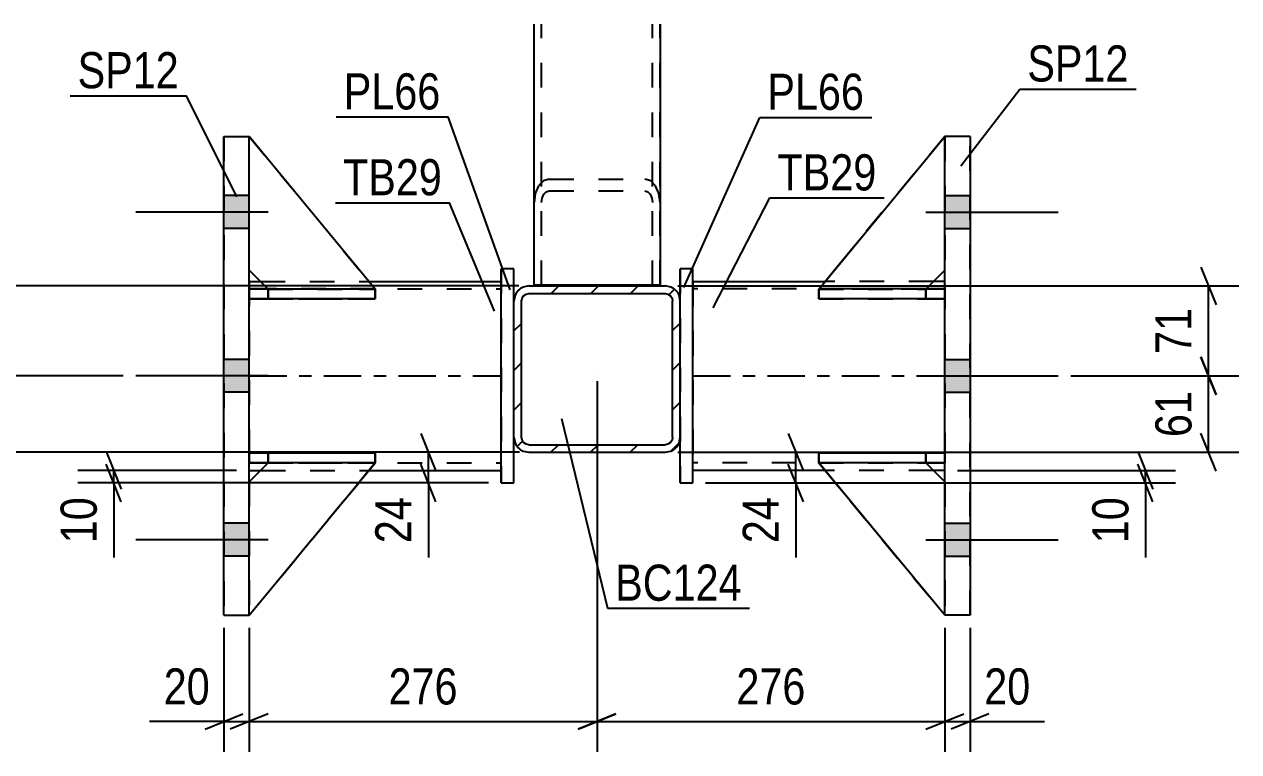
# Model space of a CAD drawing. Header units: millimetres. Extents: x 0 to 841, y 0 to 594.
# Drawn here: x 256.2 to 352.5, y 150.5 to 208.2 of the extents above; entities that cross this region are included whole.
import ezdxf

# ---------------------------------------------------------------- set-up
doc = ezdxf.new("R2010")
doc.units = ezdxf.units.MM
doc.linetypes.add('DXK_LINE_DOT2', pattern=[3.9198, 1.9599, -1.9599])
doc.linetypes.add('DXK_LINE_DOT3', pattern=[5.9187, 2.979, -0.9799, 0.9799, -0.9799])
doc.styles.add('Arial Narrow', font='ARIALN.TTF', dxfattribs={"height": 0.2})

# ---------------------------------------------------------------- blocks, each defined once
blk = doc.blocks.new('Bolt-232924665-12818 - 12692')
at = {"linetype": 'Continuous'}
for points in [[(331.227, 192.034), (331.227, 194.634), (329.227, 194.634), (329.227, 192.034)], [(331.227, 192.034), (331.227, 194.634), (329.227, 194.634), (329.227, 192.034)], [(331.227, 192.034), (331.227, 194.634), (329.227, 194.634), (329.227, 192.034)], [(331.227, 179.034), (331.227, 181.634), (329.227, 181.634), (329.227, 179.034)], [(331.227, 179.034), (331.227, 181.634), (329.227, 181.634), (329.227, 179.034)], [(331.227, 166.034), (331.227, 168.634), (329.227, 168.634), (329.227, 166.034)], [(331.227, 166.034), (331.227, 168.634), (329.227, 168.634), (329.227, 166.034)], [(331.227, 166.034), (331.227, 168.634), (329.227, 168.634), (329.227, 166.034)]]:
    blk.add_hatch(color=1, dxfattribs=at).paths.add_polyline_path(points)
at = {"color": 1, "linetype": 'Continuous'}
for p, q in [((329.227, 194.634), (331.227, 194.634)), ((329.227, 194.634), (331.227, 194.634)), ((329.227, 194.634), (331.227, 194.634)), ((327.727, 193.334), (338.227, 193.334)), ((327.727, 193.334), (338.227, 193.334)), ((327.727, 193.334), (338.227, 193.334)), ((329.227, 192.034), (331.227, 192.034)), ((329.227, 192.034), (331.227, 192.034)), ((329.227, 192.034), (331.227, 192.034)), ((329.227, 181.634), (331.227, 181.634)), ((329.227, 181.634), (331.227, 181.634)), ((327.727, 180.334), (338.227, 180.334)), ((327.727, 180.334), (338.227, 180.334)), ((329.227, 179.034), (331.227, 179.034)), ((329.227, 179.034), (331.227, 179.034)), ((329.227, 168.634), (331.227, 168.634)), ((329.227, 168.634), (331.227, 168.634)), ((329.227, 168.634), (331.227, 168.634)), ((327.727, 167.334), (338.227, 167.334)), ((327.727, 167.334), (338.227, 167.334)), ((327.727, 167.334), (338.227, 167.334)), ((329.227, 166.034), (331.227, 166.034)), ((329.227, 166.034), (331.227, 166.034)), ((329.227, 166.034), (331.227, 166.034))]:
    blk.add_line(p, q, dxfattribs=at)
blk = doc.blocks.new('Part-232924665-12695 - 12692')
at = {"color": 7, "linetype": 'DXK_LINE_DOT2'}
for p, q in [((296.629, 187.525), (296.629, 208.232)), ((297.229, 187.525), (297.229, 208.232)), ((306.029, 187.525), (306.029, 208.232)), ((306.629, 187.525), (306.629, 208.232)), ((297.37, 195.81), (296.98, 195.406)), ((297.829, 195.951), (297.37, 195.81)), ((297.829, 195.951), (305.429, 195.951)), ((305.888, 195.81), (305.429, 195.951)), ((306.277, 195.406), (305.888, 195.81)), ((296.72, 194.803), (296.629, 194.091)), ((296.98, 195.406), (296.72, 194.803)), ((297.274, 194.447), (297.405, 194.749)), ((297.405, 194.749), (297.599, 194.95)), ((297.599, 194.95), (297.829, 195.021)), ((297.829, 195.021), (305.429, 195.021)), ((305.429, 195.021), (305.658, 194.95)), ((305.658, 194.95), (305.853, 194.749)), ((305.853, 194.749), (305.983, 194.447)), ((306.537, 194.803), (306.277, 195.406)), ((306.629, 194.091), (306.537, 194.803)), ((297.229, 194.091), (297.274, 194.447)), ((305.983, 194.447), (306.029, 194.091)), ((296.629, 187.525), (306.629, 187.525))]:
    blk.add_line(p, q, dxfattribs=at)
blk = doc.blocks.new('Part-232924665-12696 - 12692')
at = {"color": 2, "linetype": 'Continuous'}
for p, q in [((296.629, 187.525), (296.629, 208.232)), ((306.629, 208.232), (306.629, 187.525)), ((306.537, 187.525), (296.629, 187.525)), ((306.629, 187.525), (306.537, 187.525))]:
    blk.add_line(p, q, dxfattribs=at)
at = {"color": 7, "linetype": 'DXK_LINE_DOT2'}
for p, q in [((297.229, 187.525), (297.229, 208.232)), ((306.029, 187.525), (306.029, 208.232)), ((296.629, 187.525), (296.72, 187.525))]:
    blk.add_line(p, q, dxfattribs=at)
blk = doc.blocks.new('Part-232924665-12721 - 12692')
at = {"color": 2, "linetype": 'Continuous'}
for p, q in [((309.227, 187.834), (319.729, 187.834)), ((329.227, 187.834), (328.335, 187.834)), ((319.716, 172.834), (309.227, 172.834)), ((329.227, 172.834), (328.318, 172.834))]:
    blk.add_line(p, q, dxfattribs=at)
at = {"color": 7, "linetype": 'DXK_LINE_DOT2'}
for p, q in [((309.227, 187.834), (309.227, 187.834)), ((309.227, 187.834), (309.227, 172.834)), ((309.227, 172.834), (309.227, 187.834)), ((309.227, 187.834), (309.227, 187.834)), ((309.227, 187.234), (309.227, 187.234)), ((329.227, 187.234), (309.227, 187.234)), ((328.335, 187.834), (319.729, 187.834)), ((329.227, 172.834), (329.227, 187.834)), ((329.227, 172.834), (329.227, 187.834)), ((309.227, 173.434), (309.227, 173.434)), ((329.227, 173.434), (309.227, 173.434)), ((309.227, 172.834), (309.227, 172.834)), ((309.227, 172.834), (309.227, 172.834)), ((328.318, 172.834), (319.716, 172.834))]:
    blk.add_line(p, q, dxfattribs=at)
at = {"color": 7, "linetype": 'DXK_LINE_DOT3'}
blk.add_line((309.227, 180.334), (329.227, 180.334), dxfattribs=at)
blk = doc.blocks.new('Part-232924665-12722 - 12692')
at = {"color": 2, "linetype": 'Continuous'}
for p, q in [((308.227, 186.277), (308.227, 188.836)), ((309.227, 188.836), (308.227, 188.836)), ((309.227, 171.836), (309.227, 188.836)), ((308.227, 171.836), (308.227, 175.456)), ((308.227, 171.836), (309.227, 171.836))]:
    blk.add_line(p, q, dxfattribs=at)
at = {"color": 7, "linetype": 'DXK_LINE_DOT2'}
for p, q in [((308.227, 188.836), (308.227, 171.836)), ((309.227, 171.836), (309.227, 188.836)), ((308.227, 175.456), (308.227, 186.277))]:
    blk.add_line(p, q, dxfattribs=at)
blk = doc.blocks.new('Part-232924665-12787 - 12692')
at = {"linetype": 'Continuous'}
h = blk.add_hatch(dxfattribs=at)
h.set_pattern_fill('', scale=0.7, style=0, pattern_type=0)
h.set_pattern_definition([(45, (307.488, 174.358), (-1.57154, 1.57154), [])])
h.paths.add_polyline_path([(307.029, 174.267), (307.488, 174.358), (307.877, 174.618), (308.137, 175.007), (308.229, 175.467), (308.229, 186.267), (308.137, 186.726), (307.877, 187.115), (307.488, 187.375), (307.029, 187.467), (296.229, 187.467), (295.77, 187.375), (295.38, 187.115), (295.12, 186.726), (295.029, 186.267), (295.029, 175.467), (295.12, 175.007), (295.38, 174.618), (295.77, 174.358), (296.229, 174.267)])
h.paths.add_polyline_path([(296.229, 174.867), (295.999, 174.912), (295.805, 175.042), (295.674, 175.237), (295.629, 175.467), (295.629, 186.267), (295.674, 186.496), (295.805, 186.691), (295.999, 186.821), (296.229, 186.867), (307.029, 186.867), (307.258, 186.821), (307.453, 186.691), (307.583, 186.496), (307.629, 186.267), (307.629, 175.467), (307.583, 175.237), (307.453, 175.042), (307.258, 174.912), (307.029, 174.867)])
at = {"color": 2, "linetype": 'Continuous'}
for p, q in [((295.38, 187.115), (295.38, 187.126)), ((296.229, 187.467), (295.77, 187.375)), ((296.229, 187.467), (296.229, 187.477)), ((296.229, 187.467), (307.029, 187.467)), ((307.029, 187.467), (307.029, 187.477)), ((307.488, 187.375), (307.029, 187.467)), ((307.877, 187.115), (307.877, 187.126)), ((295.12, 186.726), (295.029, 186.267)), ((295.029, 186.267), (295.029, 186.277)), ((295.029, 175.467), (295.029, 186.267)), ((295.629, 186.267), (295.674, 186.496)), ((295.629, 175.467), (295.629, 186.267)), ((295.674, 186.496), (295.805, 186.691)), ((295.805, 186.691), (295.999, 186.821)), ((295.999, 186.821), (296.229, 186.867)), ((296.229, 186.867), (307.029, 186.867)), ((307.029, 186.867), (307.258, 186.821)), ((307.258, 186.821), (307.453, 186.691)), ((307.453, 186.691), (307.583, 186.496)), ((307.583, 186.496), (307.629, 186.267)), ((307.629, 175.467), (307.629, 186.267)), ((308.229, 186.267), (308.137, 186.726)), ((308.229, 186.267), (308.229, 186.27)), ((308.229, 175.467), (308.229, 186.267)), ((295.029, 175.467), (295.12, 175.007)), ((295.674, 175.237), (295.629, 175.467)), ((307.629, 175.467), (307.583, 175.237)), ((308.137, 175.007), (308.229, 175.467)), ((295.805, 175.042), (295.674, 175.237)), ((295.805, 175.042), (295.805, 175.053)), ((295.999, 174.912), (295.805, 175.042)), ((296.229, 174.867), (295.999, 174.912)), ((296.229, 174.867), (296.229, 174.877)), ((296.229, 174.867), (307.029, 174.867)), ((307.258, 174.912), (307.029, 174.867)), ((307.029, 174.867), (307.029, 174.877)), ((307.453, 175.042), (307.258, 174.912)), ((307.583, 175.237), (307.453, 175.042)), ((307.453, 175.042), (307.453, 175.053)), ((295.77, 174.358), (296.229, 174.267)), ((296.229, 174.267), (307.029, 174.267)), ((307.029, 174.267), (307.488, 174.358))]:
    blk.add_line(p, q, dxfattribs=at)
at = {"color": 7, "linetype": 'DXK_LINE_DOT2'}
for p, q in [((295.629, 186.267), (295.629, 186.277)), ((296.229, 186.867), (296.229, 186.877)), ((307.029, 186.867), (307.029, 186.877)), ((307.629, 186.267), (307.629, 186.277)), ((308.229, 186.27), (308.229, 186.277)), ((295.029, 175.467), (295.029, 175.477)), ((295.629, 175.467), (295.629, 175.477)), ((307.629, 175.467), (307.629, 175.477)), ((308.229, 175.467), (308.229, 175.477)), ((296.229, 174.267), (296.229, 174.277)), ((307.029, 174.267), (307.029, 174.277))]:
    blk.add_line(p, q, dxfattribs=at)
at = {"color": 7, "linetype": 'DXK_LINE_DOT3'}
blk.add_line((301.629, 180.877), (301.629, 180.867), dxfattribs=at)
at = {"color": 30, "linetype": 'DXK_LINE_DOT3'}
blk.add_line((301.629, 180.877), (301.629, 180.867), dxfattribs=at)
at = {"color": 2, "linetype": 'Continuous'}
for centre, start, end in [((296.229, 186.267), 112.5, 157.5), ((307.029, 186.267), 22.5, 67.5), ((296.229, 175.467), 202.5, 247.5), ((307.029, 175.467), 292.5, 337.5)]:
    blk.add_arc(centre, 1.2, start, end, dxfattribs=at)
blk = doc.blocks.new('Part-232924665-12723 - 12692')
at = {"color": 2, "linetype": 'Continuous'}
for p, q in [((294.027, 171.836), (294.027, 188.836)), ((295.027, 188.836), (294.027, 188.836)), ((295.027, 171.836), (295.027, 188.836)), ((294.027, 171.836), (295.027, 171.836))]:
    blk.add_line(p, q, dxfattribs=at)
at = {"color": 7, "linetype": 'DXK_LINE_DOT2'}
for p, q in [((294.027, 188.836), (294.027, 171.836)), ((295.027, 171.836), (295.027, 188.836))]:
    blk.add_line(p, q, dxfattribs=at)
blk = doc.blocks.new('Part-232924665-12724 - 12692')
at = {"color": 2, "linetype": 'Continuous'}
for p, q in [((274.027, 187.834), (274.918, 187.834)), ((283.524, 187.834), (294.027, 187.834)), ((274.027, 172.834), (274.935, 172.834)), ((283.537, 172.834), (294.027, 172.834))]:
    blk.add_line(p, q, dxfattribs=at)
at = {"color": 7, "linetype": 'DXK_LINE_DOT2'}
for p, q in [((274.027, 187.834), (274.027, 187.834)), ((274.027, 187.834), (274.027, 172.834)), ((274.027, 172.834), (274.027, 187.834)), ((274.027, 187.834), (274.027, 187.834)), ((274.027, 187.234), (274.027, 187.234)), ((274.027, 187.234), (294.027, 187.234)), ((274.918, 187.834), (283.524, 187.834)), ((294.027, 172.834), (294.027, 187.834)), ((294.027, 172.834), (294.027, 187.834)), ((274.027, 173.434), (274.027, 173.434)), ((274.027, 173.434), (294.027, 173.434)), ((274.027, 172.834), (274.027, 172.834)), ((274.027, 172.834), (274.027, 172.834)), ((274.935, 172.834), (283.537, 172.834))]:
    blk.add_line(p, q, dxfattribs=at)
at = {"color": 7, "linetype": 'DXK_LINE_DOT3'}
blk.add_line((274.027, 180.334), (294.027, 180.334), dxfattribs=at)
blk = doc.blocks.new('Part-232924665-12725 - 12692')
at = {"color": 7, "linetype": 'DXK_LINE_DOT2'}
for p, q in [((319.227, 173.425), (327.727, 173.425)), ((329.227, 161.335), (319.227, 173.425)), ((319.227, 173.425), (319.227, 173.425)), ((327.727, 173.425), (319.227, 173.425)), ((319.227, 173.425), (329.227, 161.335)), ((327.727, 173.425), (329.227, 171.925)), ((327.727, 173.425), (327.727, 173.425)), ((329.227, 171.925), (327.727, 173.425)), ((329.227, 171.925), (329.227, 161.335))]:
    blk.add_line(p, q, dxfattribs=at)
blk = doc.blocks.new('Part-232924665-12726 - 12692')
at = {"color": 2, "linetype": 'Continuous'}
for p, q in [((319.227, 173.425), (319.227, 173.425)), ((327.727, 173.425), (319.227, 173.425)), ((329.227, 161.335), (319.227, 173.425)), ((327.727, 173.425), (327.727, 173.425)), ((327.727, 173.425), (329.227, 171.925))]:
    blk.add_line(p, q, dxfattribs=at)
at = {"color": 7, "linetype": 'DXK_LINE_DOT2'}
for p, q in [((319.227, 173.425), (327.727, 173.425)), ((329.227, 161.335), (319.227, 173.425)), ((327.727, 173.425), (329.227, 171.925)), ((329.227, 171.925), (329.227, 161.335))]:
    blk.add_line(p, q, dxfattribs=at)
blk = doc.blocks.new('Part-232924665-12727 - 12692')
at = {"color": 7, "linetype": 'DXK_LINE_DOT2'}
for p, q in [((329.227, 199.335), (319.227, 187.225)), ((319.227, 187.225), (329.227, 199.335)), ((329.227, 188.725), (329.227, 199.335)), ((327.727, 187.225), (329.227, 188.725)), ((327.727, 187.225), (329.227, 188.725)), ((319.227, 187.225), (327.727, 187.225)), ((319.227, 187.225), (319.227, 187.225)), ((327.727, 187.225), (319.227, 187.225)), ((327.727, 187.225), (327.727, 187.225))]:
    blk.add_line(p, q, dxfattribs=at)
blk = doc.blocks.new('Part-232924665-12728 - 12692')
at = {"color": 7, "linetype": 'DXK_LINE_DOT2'}
for p, q in [((329.227, 199.335), (319.227, 187.225)), ((329.226, 199.334), (329.227, 199.335)), ((329.227, 188.725), (329.227, 199.335)), ((327.727, 187.225), (329.227, 188.725)), ((327.727, 187.225), (319.227, 187.225)), ((327.727, 187.225), (320.474, 187.225)), ((327.727, 187.225), (327.737, 187.235)), ((327.727, 187.225), (327.727, 187.225))]:
    blk.add_line(p, q, dxfattribs=at)
at = {"color": 2, "linetype": 'Continuous'}
for p, q in [((319.227, 187.225), (329.226, 199.334)), ((329.227, 199.335), (329.227, 199.335)), ((327.737, 187.235), (329.227, 188.725)), ((320.474, 187.225), (319.227, 187.225)), ((319.227, 187.225), (319.227, 187.225))]:
    blk.add_line(p, q, dxfattribs=at)
blk = doc.blocks.new('Part-232924665-12729 - 12692')
at = {"color": 7, "linetype": 'DXK_LINE_DOT2'}
for p, q in [((319.227, 173.436), (319.227, 174.236)), ((319.227, 174.236), (327.727, 174.236)), ((329.227, 174.235), (319.227, 174.236)), ((327.727, 173.436), (327.727, 174.236)), ((327.727, 174.236), (329.227, 174.236)), ((329.227, 173.436), (329.227, 174.236)), ((329.227, 174.235), (329.227, 174.236)), ((329.227, 173.435), (329.227, 174.235)), ((327.727, 173.436), (319.227, 173.436)), ((319.227, 173.436), (329.227, 173.435)), ((329.227, 173.436), (327.727, 173.436)), ((329.227, 173.435), (329.227, 173.436))]:
    blk.add_line(p, q, dxfattribs=at)
blk = doc.blocks.new('Part-232924665-12730 - 12692')
at = {"color": 7, "linetype": 'DXK_LINE_DOT2'}
for p, q in [((319.227, 186.436), (319.227, 187.236)), ((319.227, 187.236), (327.727, 187.236)), ((329.227, 187.235), (319.227, 187.236)), ((327.727, 186.436), (327.727, 187.236)), ((327.727, 187.236), (329.227, 187.236)), ((329.227, 186.436), (329.227, 187.236)), ((329.227, 187.235), (329.227, 187.236)), ((329.227, 186.435), (329.227, 187.235)), ((327.727, 186.436), (319.227, 186.436)), ((319.227, 186.436), (329.227, 186.435)), ((329.227, 186.436), (327.727, 186.436)), ((329.227, 186.435), (329.227, 186.436))]:
    blk.add_line(p, q, dxfattribs=at)
blk = doc.blocks.new('Part-232924665-12731 - 12692')
at = {"color": 2, "linetype": 'Continuous'}
for p, q in [((319.227, 174.235), (329.227, 174.235)), ((319.227, 174.235), (319.227, 173.435)), ((329.227, 174.235), (329.227, 174.235)), ((329.227, 174.235), (329.227, 173.435)), ((329.227, 173.435), (319.227, 173.435)), ((329.227, 173.435), (329.227, 173.435))]:
    blk.add_line(p, q, dxfattribs=at)
at = {"color": 7, "linetype": 'DXK_LINE_DOT2'}
for p, q in [((327.727, 174.235), (319.227, 174.235)), ((329.227, 174.235), (327.727, 174.235)), ((327.727, 174.235), (327.727, 173.435)), ((329.227, 174.235), (329.227, 173.435)), ((319.227, 173.435), (327.727, 173.435)), ((327.727, 173.435), (329.227, 173.435))]:
    blk.add_line(p, q, dxfattribs=at)
blk = doc.blocks.new('Part-232924665-12732 - 12692')
at = {"color": 2, "linetype": 'Continuous'}
for p, q in [((319.235, 187.235), (319.227, 187.235)), ((319.227, 187.235), (319.227, 186.435)), ((329.227, 187.235), (320.474, 187.235)), ((329.227, 187.235), (329.227, 187.235)), ((329.227, 187.235), (329.227, 186.435)), ((329.227, 186.435), (319.227, 186.435)), ((329.227, 186.435), (329.227, 186.435))]:
    blk.add_line(p, q, dxfattribs=at)
at = {"color": 7, "linetype": 'DXK_LINE_DOT2'}
for p, q in [((320.474, 187.235), (319.235, 187.235)), ((327.727, 187.235), (319.235, 187.235)), ((327.727, 187.235), (329.227, 187.235)), ((327.727, 187.235), (327.727, 186.435)), ((329.227, 187.235), (329.227, 186.435)), ((319.227, 186.435), (327.727, 186.435)), ((327.727, 186.435), (329.227, 186.435))]:
    blk.add_line(p, q, dxfattribs=at)
blk = doc.blocks.new('Part-232924665-12733 - 12692')
at = {"color": 7, "linetype": 'DXK_LINE_DOT2'}
for p, q in [((275.526, 173.425), (274.026, 171.925)), ((274.026, 161.335), (284.026, 173.425)), ((274.026, 171.925), (275.526, 173.425)), ((284.026, 173.425), (274.026, 161.335)), ((284.026, 173.425), (275.526, 173.425)), ((275.526, 173.425), (275.526, 173.425)), ((275.526, 173.425), (284.026, 173.425)), ((284.026, 173.425), (284.026, 173.425)), ((274.026, 171.925), (274.026, 161.335))]:
    blk.add_line(p, q, dxfattribs=at)
blk = doc.blocks.new('Part-232924665-12734 - 12692')
at = {"color": 2, "linetype": 'Continuous'}
for p, q in [((275.526, 173.425), (274.026, 171.925)), ((274.026, 161.335), (284.026, 173.425)), ((284.026, 173.425), (275.526, 173.425)), ((275.526, 173.425), (275.526, 173.425)), ((284.026, 173.425), (284.026, 173.425))]:
    blk.add_line(p, q, dxfattribs=at)
at = {"color": 7, "linetype": 'DXK_LINE_DOT2'}
for p, q in [((274.026, 171.925), (275.526, 173.425)), ((274.026, 161.335), (284.026, 173.425)), ((275.526, 173.425), (284.026, 173.425)), ((274.026, 171.925), (274.026, 161.335))]:
    blk.add_line(p, q, dxfattribs=at)
blk = doc.blocks.new('Part-232924665-12735 - 12692')
at = {"color": 7, "linetype": 'DXK_LINE_DOT2'}
for p, q in [((274.026, 188.725), (274.026, 199.335)), ((274.026, 199.335), (284.026, 187.225)), ((274.026, 199.335), (284.026, 187.225)), ((275.526, 187.225), (274.026, 188.725)), ((275.526, 187.225), (274.026, 188.725)), ((284.026, 187.225), (275.526, 187.225)), ((275.526, 187.225), (275.526, 187.225)), ((275.526, 187.225), (284.026, 187.225)), ((284.026, 187.225), (284.026, 187.225))]:
    blk.add_line(p, q, dxfattribs=at)
blk = doc.blocks.new('Bolt-232924665-12817 - 12692')
at = {"linetype": 'Continuous'}
for points in [[(274.027, 192.034), (274.027, 194.634), (272.027, 194.634), (272.027, 192.034)], [(274.027, 192.034), (274.027, 194.634), (272.027, 194.634), (272.027, 192.034)], [(274.027, 192.034), (274.027, 194.634), (272.027, 194.634), (272.027, 192.034)], [(274.027, 179.034), (274.027, 181.634), (272.027, 181.634), (272.027, 179.034)], [(274.027, 179.034), (274.027, 181.634), (272.027, 181.634), (272.027, 179.034)], [(274.027, 166.034), (274.027, 168.634), (272.027, 168.634), (272.027, 166.034)], [(274.027, 166.034), (274.027, 168.634), (272.027, 168.634), (272.027, 166.034)], [(274.027, 166.034), (274.027, 168.634), (272.027, 168.634), (272.027, 166.034)]]:
    blk.add_hatch(color=1, dxfattribs=at).paths.add_polyline_path(points)
at = {"color": 1, "linetype": 'Continuous'}
for p, q in [((274.027, 194.634), (272.027, 194.634)), ((274.027, 194.634), (272.027, 194.634)), ((274.027, 194.634), (272.027, 194.634)), ((275.527, 193.334), (265.027, 193.334)), ((275.527, 193.334), (265.027, 193.334)), ((275.527, 193.334), (265.027, 193.334)), ((274.027, 192.034), (272.027, 192.034)), ((274.027, 192.034), (272.027, 192.034)), ((274.027, 192.034), (272.027, 192.034)), ((274.027, 181.634), (272.027, 181.634)), ((274.027, 181.634), (272.027, 181.634)), ((275.527, 180.334), (265.027, 180.334)), ((275.527, 180.334), (265.027, 180.334)), ((274.027, 179.034), (272.027, 179.034)), ((274.027, 179.034), (272.027, 179.034)), ((274.027, 168.634), (272.027, 168.634)), ((274.027, 168.634), (272.027, 168.634)), ((274.027, 168.634), (272.027, 168.634)), ((275.527, 167.334), (265.027, 167.334)), ((275.527, 167.334), (265.027, 167.334)), ((275.527, 167.334), (265.027, 167.334)), ((274.027, 166.034), (272.027, 166.034)), ((274.027, 166.034), (272.027, 166.034)), ((274.027, 166.034), (272.027, 166.034))]:
    blk.add_line(p, q, dxfattribs=at)
blk = doc.blocks.new('Part-232924665-12736 - 12692')
at = {"color": 2, "linetype": 'Continuous'}
for p, q in [((274.026, 199.335), (274.026, 199.335)), ((284.026, 187.225), (274.027, 199.334)), ((275.516, 187.235), (274.026, 188.725)), ((282.779, 187.225), (284.026, 187.225)), ((284.026, 187.225), (284.026, 187.225))]:
    blk.add_line(p, q, dxfattribs=at)
at = {"color": 7, "linetype": 'DXK_LINE_DOT2'}
for p, q in [((274.026, 199.335), (284.026, 187.225)), ((274.027, 199.334), (274.026, 199.335)), ((274.026, 188.725), (274.026, 199.335)), ((275.526, 187.225), (274.026, 188.725)), ((275.526, 187.225), (275.516, 187.235)), ((284.026, 187.225), (275.526, 187.225)), ((275.526, 187.225), (275.526, 187.225)), ((275.526, 187.225), (282.779, 187.225))]:
    blk.add_line(p, q, dxfattribs=at)
blk = doc.blocks.new('Part-232924665-12737 - 12692')
at = {"color": 7, "linetype": 'DXK_LINE_DOT2'}
for p, q in [((274.026, 174.236), (275.526, 174.236)), ((284.026, 174.236), (274.026, 174.235)), ((274.026, 174.235), (274.026, 174.236)), ((274.026, 174.236), (274.026, 173.436)), ((274.026, 174.235), (274.026, 173.435)), ((275.526, 174.236), (284.026, 174.236)), ((275.526, 174.236), (275.526, 173.436)), ((284.026, 174.236), (284.026, 173.436)), ((275.526, 173.436), (274.026, 173.436)), ((274.026, 173.435), (284.026, 173.436)), ((274.026, 173.435), (274.026, 173.436)), ((284.026, 173.436), (275.526, 173.436))]:
    blk.add_line(p, q, dxfattribs=at)
blk = doc.blocks.new('Part-232924665-12738 - 12692')
at = {"color": 7, "linetype": 'DXK_LINE_DOT2'}
for p, q in [((274.026, 187.236), (275.526, 187.236)), ((284.026, 187.236), (274.026, 187.235)), ((274.026, 187.235), (274.026, 187.236)), ((274.026, 187.236), (274.026, 186.436)), ((274.026, 187.235), (274.026, 186.435)), ((275.526, 187.236), (284.026, 187.236)), ((275.526, 187.236), (275.526, 186.436)), ((284.026, 187.236), (284.026, 186.436)), ((275.526, 186.436), (274.026, 186.436)), ((274.026, 186.435), (284.026, 186.436)), ((274.026, 186.435), (274.026, 186.436)), ((284.026, 186.436), (275.526, 186.436))]:
    blk.add_line(p, q, dxfattribs=at)
blk = doc.blocks.new('Part-232924665-12739 - 12692')
at = {"color": 2, "linetype": 'Continuous'}
for p, q in [((274.026, 173.435), (274.026, 174.235)), ((274.026, 174.235), (284.026, 174.235)), ((274.026, 174.235), (274.026, 174.235)), ((284.026, 173.435), (284.026, 174.235)), ((284.026, 173.435), (274.026, 173.435)), ((274.026, 173.435), (274.026, 173.435))]:
    blk.add_line(p, q, dxfattribs=at)
at = {"color": 7, "linetype": 'DXK_LINE_DOT2'}
for p, q in [((274.026, 173.435), (274.026, 174.235)), ((275.526, 174.235), (274.026, 174.235)), ((275.526, 173.435), (275.526, 174.235)), ((284.026, 174.235), (275.526, 174.235)), ((274.026, 173.435), (275.526, 173.435)), ((275.526, 173.435), (284.026, 173.435))]:
    blk.add_line(p, q, dxfattribs=at)
blk = doc.blocks.new('Part-232924665-12740 - 12692')
at = {"color": 2, "linetype": 'Continuous'}
for p, q in [((274.026, 186.435), (274.026, 187.235)), ((274.026, 187.235), (282.779, 187.235)), ((274.026, 187.235), (274.026, 187.235)), ((284.026, 187.235), (284.018, 187.235)), ((284.026, 186.435), (284.026, 187.235)), ((284.026, 186.435), (274.026, 186.435)), ((274.026, 186.435), (274.026, 186.435))]:
    blk.add_line(p, q, dxfattribs=at)
at = {"color": 7, "linetype": 'DXK_LINE_DOT2'}
for p, q in [((274.026, 186.435), (274.026, 187.235)), ((275.526, 187.235), (274.026, 187.235)), ((275.526, 186.435), (275.526, 187.235)), ((275.526, 187.235), (284.018, 187.235)), ((274.026, 186.435), (275.526, 186.435)), ((275.526, 186.435), (284.026, 186.435))]:
    blk.add_line(p, q, dxfattribs=at)
blk = doc.blocks.new('Part-232924665-12741 - 12692')
at = {"color": 2, "linetype": 'Continuous'}
for p, q in [((272.027, 199.334), (272.027, 199.334)), ((272.027, 199.334), (274.027, 199.334)), ((272.027, 161.334), (272.027, 199.334)), ((274.027, 161.334), (274.027, 199.334)), ((272.027, 161.334), (272.027, 161.334)), ((272.027, 161.334), (274.027, 161.334))]:
    blk.add_line(p, q, dxfattribs=at)
at = {"color": 7, "linetype": 'DXK_LINE_DOT2'}
for p, q in [((272.027, 199.334), (272.027, 161.334)), ((274.027, 161.334), (274.027, 199.334))]:
    blk.add_line(p, q, dxfattribs=at)
blk = doc.blocks.new('Part-232924665-12742 - 12692')
at = {"color": 2, "linetype": 'Continuous'}
for p, q in [((331.227, 199.334), (329.227, 199.334)), ((329.227, 161.334), (329.227, 199.334)), ((331.227, 199.334), (331.227, 161.334)), ((331.227, 161.334), (329.227, 161.334))]:
    blk.add_line(p, q, dxfattribs=at)
at = {"color": 7, "linetype": 'DXK_LINE_DOT2'}
for p, q in [((329.227, 199.334), (329.227, 161.334)), ((331.227, 161.334), (331.227, 199.334))]:
    blk.add_line(p, q, dxfattribs=at)
blk = doc.blocks.new('StraightDimension-232924665-30690 - 12692')
at = {"color": 7, "linetype": 'Continuous'}
for p, q in [((301.629, 179.925), (301.629, 150.509)), ((274.026, 160.335), (274.026, 150.509)), ((275.526, 153.509), (272.526, 152.309)), ((300.129, 152.309), (303.129, 153.509)), ((274.026, 152.909), (301.629, 152.909))]:
    blk.add_line(p, q, dxfattribs=at)
at = {"color": 0}
blk.add_wipeout([(291.17, 153.659), (291.17, 157.859), (284.485, 157.859), (284.485, 153.659)], dxfattribs=at)
at = {"color": 3, "style": 'Arial Narrow'}
blk.add_text('276', height=2.8633, dxfattribs=at).set_placement((285.085, 154.259))
blk = doc.blocks.new('StraightDimension-232924665-30688 - 12692')
at = {"color": 7, "linetype": 'Continuous'}
for p, q in [((329.227, 160.335), (329.227, 150.509)), ((331.227, 160.334), (331.227, 150.509)), ((327.727, 152.309), (330.727, 153.509)), ((332.727, 153.509), (329.727, 152.309)), ((329.227, 152.909), (331.227, 152.909)), ((331.227, 152.909), (337.133, 152.909)), ((331.227, 152.909), (337.133, 152.909))]:
    blk.add_line(p, q, dxfattribs=at)
at = {"color": 0}
blk.add_wipeout([(336.608, 153.659), (336.608, 157.859), (331.752, 157.859), (331.752, 153.659)], dxfattribs=at)
at = {"color": 3, "style": 'Arial Narrow'}
blk.add_text('20', height=2.8633, dxfattribs=at).set_placement((332.352, 154.259))
blk = doc.blocks.new('StraightDimension-232924665-29522 - 12692')
at = {"color": 7, "linetype": 'Continuous'}
for p, q in [((344.539, 174.334), (345.739, 171.334)), ((330.227, 172.834), (347.539, 172.834)), ((345.739, 170.336), (344.539, 173.336)), ((345.139, 171.836), (345.139, 172.834)), ((310.227, 171.836), (347.539, 171.836)), ((345.139, 171.836), (345.139, 165.929)), ((345.139, 171.836), (345.139, 165.929))]:
    blk.add_line(p, q, dxfattribs=at)
at = {"color": 0}
blk.add_wipeout([(344.389, 171.311), (340.189, 171.311), (340.189, 166.454), (344.389, 166.454)], dxfattribs=at)
at = {"color": 3, "style": 'Arial Narrow'}
blk.add_text('10', height=2.8633, rotation=90.00021, dxfattribs=at).set_placement((343.789, 167.054))
blk = doc.blocks.new('StraightDimension-232924665-29508 - 12692')
at = {"color": 7, "linetype": 'Continuous'}
for p, q in [((349.545, 181.834), (350.745, 178.834)), ((339.227, 180.334), (352.545, 180.334)), ((350.145, 174.277), (350.145, 180.334)), ((350.745, 172.777), (349.545, 175.777)), ((308.029, 174.277), (352.545, 174.277))]:
    blk.add_line(p, q, dxfattribs=at)
at = {"color": 0}
blk.add_wipeout([(349.395, 179.734), (345.195, 179.734), (345.195, 174.878), (349.395, 174.878)], dxfattribs=at)
at = {"color": 3, "style": 'Arial Narrow'}
blk.add_text('61', height=2.8633, rotation=90.00021, dxfattribs=at).set_placement((348.795, 175.478))
blk = doc.blocks.new('StraightDimension-232924665-29507 - 12692')
at = {"color": 7, "linetype": 'Continuous'}
for p, q in [((349.545, 188.967), (350.745, 185.967)), ((308.029, 187.467), (352.545, 187.467)), ((350.145, 180.334), (350.145, 187.467)), ((350.745, 178.834), (349.545, 181.834)), ((339.227, 180.334), (352.545, 180.334))]:
    blk.add_line(p, q, dxfattribs=at)
at = {"color": 0}
blk.add_wipeout([(349.395, 186.328), (345.195, 186.328), (345.195, 181.472), (349.395, 181.472)], dxfattribs=at)
at = {"color": 3, "style": 'Arial Narrow'}
blk.add_text('71', height=2.8633, rotation=90.00021, dxfattribs=at).set_placement((348.795, 182.072))
blk = doc.blocks.new('StraightDimension-232924665-29513 - 12692')
at = {"color": 7, "linetype": 'Continuous'}
for p, q in [((262.678, 174.334), (263.878, 171.334)), ((273.027, 172.834), (260.428, 172.834)), ((263.878, 170.336), (262.678, 173.336)), ((263.278, 171.836), (263.278, 172.834)), ((293.027, 171.836), (260.428, 171.836)), ((263.278, 171.836), (263.278, 165.929)), ((263.278, 171.836), (263.278, 165.929))]:
    blk.add_line(p, q, dxfattribs=at)
at = {"color": 0}
blk.add_wipeout([(262.528, 171.311), (258.328, 171.311), (258.328, 166.454), (262.528, 166.454)], dxfattribs=at)
at = {"color": 3, "style": 'Arial Narrow'}
blk.add_text('10', height=2.8633, rotation=90.00021, dxfattribs=at).set_placement((261.928, 167.054))
blk = doc.blocks.new('StraightDimension-232924665-29531 - 12692')
at = {"color": 7, "linetype": 'Continuous'}
for p, q in [((253.286, 188.967), (254.486, 185.967)), ((295.426, 187.467), (251.036, 187.467)), ((253.886, 180.334), (253.886, 187.467)), ((254.486, 178.834), (253.286, 181.834)), ((264.027, 180.334), (251.036, 180.334))]:
    blk.add_line(p, q, dxfattribs=at)
at = {"color": 0}
blk.add_wipeout([(253.136, 186.328), (248.936, 186.328), (248.936, 181.472), (253.136, 181.472)], dxfattribs=at)
at = {"color": 3, "style": 'Arial Narrow'}
blk.add_text('71', height=2.8633, rotation=90.00021, dxfattribs=at).set_placement((252.536, 182.072))
blk = doc.blocks.new('StraightDimension-232924665-29532 - 12692')
at = {"color": 7, "linetype": 'Continuous'}
for p, q in [((253.286, 181.834), (254.486, 178.834)), ((264.027, 180.334), (251.036, 180.334)), ((253.886, 174.267), (253.886, 180.334)), ((254.486, 172.767), (253.286, 175.767)), ((295.488, 174.267), (251.036, 174.267))]:
    blk.add_line(p, q, dxfattribs=at)
at = {"color": 0}
blk.add_wipeout([(253.136, 179.728), (248.936, 179.728), (248.936, 174.872), (253.136, 174.872)], dxfattribs=at)
at = {"color": 3, "style": 'Arial Narrow'}
blk.add_text('61', height=2.8633, rotation=90.00021, dxfattribs=at).set_placement((252.536, 175.472))
blk = doc.blocks.new('StraightDimension-232924665-29534 - 12692')
at = {"color": 7, "linetype": 'Continuous'}
for p, q in [((287.645, 175.767), (288.845, 172.767)), ((295.229, 174.267), (285.395, 174.267)), ((288.245, 171.836), (288.245, 174.267)), ((288.845, 170.336), (287.645, 173.336)), ((293.027, 171.836), (285.395, 171.836)), ((288.245, 171.836), (288.245, 165.929)), ((288.245, 171.836), (288.245, 165.929))]:
    blk.add_line(p, q, dxfattribs=at)
at = {"color": 0}
blk.add_wipeout([(287.495, 171.311), (283.295, 171.311), (283.295, 166.454), (287.495, 166.454)], dxfattribs=at)
at = {"color": 3, "style": 'Arial Narrow'}
blk.add_text('24', height=2.8633, rotation=90.00021, dxfattribs=at).set_placement((286.895, 167.054))
blk = doc.blocks.new('StraightDimension-232924665-29542 - 12692')
at = {"color": 7, "linetype": 'Continuous'}
for p, q in [((316.8, 175.767), (318, 172.767)), ((308.029, 174.267), (319.8, 174.267)), ((317.4, 171.836), (317.4, 174.267)), ((318, 170.336), (316.8, 173.336)), ((310.227, 171.836), (319.8, 171.836)), ((317.4, 171.836), (317.4, 165.929)), ((317.4, 171.836), (317.4, 165.929))]:
    blk.add_line(p, q, dxfattribs=at)
at = {"color": 0}
blk.add_wipeout([(316.65, 171.311), (312.45, 171.311), (312.45, 166.454), (316.65, 166.454)], dxfattribs=at)
at = {"color": 3, "style": 'Arial Narrow'}
blk.add_text('24', height=2.8633, rotation=90.00021, dxfattribs=at).set_placement((316.05, 167.054))
blk = doc.blocks.new('StraightDimension-232924665-30689 - 12692')
at = {"color": 7, "linetype": 'Continuous'}
for p, q in [((301.629, 179.925), (301.629, 150.509)), ((329.227, 160.335), (329.227, 150.509)), ((303.129, 153.509), (300.129, 152.309)), ((327.727, 152.309), (330.727, 153.509)), ((301.629, 152.909), (329.227, 152.909))]:
    blk.add_line(p, q, dxfattribs=at)
at = {"color": 0}
blk.add_wipeout([(318.77, 153.659), (318.77, 157.859), (312.086, 157.859), (312.086, 153.659)], dxfattribs=at)
at = {"color": 3, "style": 'Arial Narrow'}
blk.add_text('276', height=2.8633, dxfattribs=at).set_placement((312.686, 154.259))
blk = doc.blocks.new('StraightDimension-232924665-30691 - 12692')
at = {"color": 7, "linetype": 'Continuous'}
for p, q in [((272.027, 160.334), (272.027, 150.509)), ((274.026, 160.335), (274.026, 150.509)), ((270.527, 152.309), (273.527, 153.509)), ((275.526, 153.509), (272.526, 152.309)), ((272.027, 152.909), (266.12, 152.909)), ((272.027, 152.909), (266.12, 152.909)), ((272.027, 152.909), (274.026, 152.909))]:
    blk.add_line(p, q, dxfattribs=at)
at = {"color": 0}
blk.add_wipeout([(271.502, 153.659), (271.502, 157.859), (266.645, 157.859), (266.645, 153.659)], dxfattribs=at)
at = {"color": 3, "style": 'Arial Narrow'}
blk.add_text('20', height=2.8633, dxfattribs=at).set_placement((267.245, 154.259))
blk = doc.blocks.new('Mark-232924665-13305 - 12692')
at = {"color": 30, "linetype": 'Continuous'}
for p, q in [((298.796, 176.942), (302.468, 161.889)), ((302.468, 161.889), (313.717, 161.889))]:
    blk.add_line(p, q, dxfattribs=at)
at = {"color": 0}
blk.add_wipeout([(313.117, 162.489), (313.117, 165.489), (303.068, 165.489), (303.068, 162.489)], dxfattribs=at)
blk.add_wipeout([(313.117, 162.489), (313.117, 165.489), (303.068, 165.489), (303.068, 162.489)], dxfattribs=at)
at = {"color": 3, "style": 'Arial Narrow'}
blk.add_text('BC124', height=2.8633, dxfattribs=at).set_placement((303.068, 162.489))
blk = doc.blocks.new('Mark-232924665-19420 - 12692')
at = {"color": 30, "linetype": 'Continuous'}
for p, q in [((330.507, 197.011), (335.17, 203.092)), ((335.17, 203.092), (344.409, 203.092))]:
    blk.add_line(p, q, dxfattribs=at)
at = {"color": 0}
blk.add_wipeout([(343.809, 203.692), (343.809, 206.692), (335.77, 206.692), (335.77, 203.692)], dxfattribs=at)
blk.add_wipeout([(343.809, 203.692), (343.809, 206.692), (335.77, 206.692), (335.77, 203.692)], dxfattribs=at)
at = {"color": 3, "style": 'Arial Narrow'}
blk.add_text('SP12', height=2.8633, dxfattribs=at).set_placement((335.77, 203.692))
blk = doc.blocks.new('Mark-232924665-19414 - 12692')
at = {"color": 30, "linetype": 'Continuous'}
for p in [(280.872, 194.063), (293.49, 185.464)]:
    blk.add_line(p, (289.927, 194.063), dxfattribs=at)
at = {"color": 0}
blk.add_wipeout([(289.327, 194.663), (289.327, 197.663), (281.472, 197.663), (281.472, 194.663)], dxfattribs=at)
blk.add_wipeout([(289.327, 194.663), (289.327, 197.663), (281.472, 197.663), (281.472, 194.663)], dxfattribs=at)
at = {"color": 3, "style": 'Arial Narrow'}
blk.add_text('TB29', height=2.8633, dxfattribs=at).set_placement((281.472, 194.663))
blk = doc.blocks.new('Mark-232924665-19405 - 12692')
at = {"color": 30, "linetype": 'Continuous'}
for p, q in [((310.842, 185.726), (315.346, 194.451)), ((315.346, 194.451), (324.4, 194.451))]:
    blk.add_line(p, q, dxfattribs=at)
at = {"color": 0}
blk.add_wipeout([(323.8, 195.051), (323.8, 198.051), (315.946, 198.051), (315.946, 195.051)], dxfattribs=at)
blk.add_wipeout([(323.8, 195.051), (323.8, 198.051), (315.946, 198.051), (315.946, 195.051)], dxfattribs=at)
at = {"color": 3, "style": 'Arial Narrow'}
blk.add_text('TB29', height=2.8633, dxfattribs=at).set_placement((315.946, 195.051))
blk = doc.blocks.new('Mark-232924665-19408 - 12692')
at = {"color": 30, "linetype": 'Continuous'}
for p, q in [((308.509, 187.354), (314.545, 200.846)), ((314.545, 200.846), (323.421, 200.846))]:
    blk.add_line(p, q, dxfattribs=at)
at = {"color": 0}
blk.add_wipeout([(322.821, 201.446), (322.821, 204.446), (315.145, 204.446), (315.145, 201.446)], dxfattribs=at)
blk.add_wipeout([(322.821, 201.446), (322.821, 204.446), (315.145, 204.446), (315.145, 201.446)], dxfattribs=at)
at = {"color": 3, "style": 'Arial Narrow'}
blk.add_text('PL66', height=2.8633, dxfattribs=at).set_placement((315.145, 201.446))
blk = doc.blocks.new('Mark-232924665-19411 - 12692')
at = {"color": 30, "linetype": 'Continuous'}
for p in [(280.929, 200.877), (294.728, 187.171)]:
    blk.add_line(p, (289.804, 200.877), dxfattribs=at)
at = {"color": 0}
blk.add_wipeout([(289.204, 201.477), (289.204, 204.477), (281.529, 204.477), (281.529, 201.477)], dxfattribs=at)
blk.add_wipeout([(289.204, 201.477), (289.204, 204.477), (281.529, 204.477), (281.529, 201.477)], dxfattribs=at)
at = {"color": 3, "style": 'Arial Narrow'}
blk.add_text('PL66', height=2.8633, dxfattribs=at).set_placement((281.529, 201.477))
blk = doc.blocks.new('Mark-232924665-19417 - 12692')
at = {"color": 30, "linetype": 'Continuous'}
for p in [(259.81, 202.557), (273.049, 194.552)]:
    blk.add_line(p, (269.049, 202.557), dxfattribs=at)
at = {"color": 0}
blk.add_wipeout([(268.449, 203.157), (268.449, 206.157), (260.41, 206.157), (260.41, 203.157)], dxfattribs=at)
blk.add_wipeout([(268.449, 203.157), (268.449, 206.157), (260.41, 206.157), (260.41, 203.157)], dxfattribs=at)
at = {"color": 3, "style": 'Arial Narrow'}
blk.add_text('SP12', height=2.8633, dxfattribs=at).set_placement((260.41, 203.157))

msp = doc.modelspace()

# ---------------------------------------------------------------- block references
for name in ['Part-232924665-12695 - 12692', 'Part-232924665-12696 - 12692', 'Part-232924665-12741 - 12692', 'Part-232924665-12735 - 12692', 'Part-232924665-12736 - 12692', 'Part-232924665-12727 - 12692', 'Part-232924665-12728 - 12692', 'Part-232924665-12742 - 12692', 'Bolt-232924665-12817 - 12692', 'Bolt-232924665-12818 - 12692', 'Part-232924665-12723 - 12692', 'Part-232924665-12722 - 12692', 'Part-232924665-12738 - 12692', 'Part-232924665-12740 - 12692', 'Part-232924665-12724 - 12692', 'Part-232924665-12787 - 12692', 'Part-232924665-12721 - 12692', 'Part-232924665-12730 - 12692', 'Part-232924665-12732 - 12692', 'Part-232924665-12737 - 12692', 'Part-232924665-12739 - 12692', 'Part-232924665-12729 - 12692', 'Part-232924665-12731 - 12692', 'Part-232924665-12733 - 12692', 'Part-232924665-12734 - 12692', 'Part-232924665-12725 - 12692', 'Part-232924665-12726 - 12692', 'StraightDimension-232924665-30688 - 12692']:
    msp.add_blockref(name, (0, 0))

# ---------------------------------------------------------------- next in the draw order: block references
for name in ['Mark-232924665-19420 - 12692', 'Mark-232924665-19417 - 12692', 'StraightDimension-232924665-30690 - 12692', 'StraightDimension-232924665-29522 - 12692']:
    msp.add_blockref(name, (0, 0))

# ---------------------------------------------------------------- next in the draw order: block references
for name in ['StraightDimension-232924665-29531 - 12692', 'StraightDimension-232924665-29508 - 12692', 'StraightDimension-232924665-29513 - 12692', 'StraightDimension-232924665-30691 - 12692']:
    msp.add_blockref(name, (0, 0))

# ---------------------------------------------------------------- next in the draw order: block references
for name in ['Mark-232924665-19414 - 12692', 'StraightDimension-232924665-29507 - 12692', 'StraightDimension-232924665-29532 - 12692', 'StraightDimension-232924665-29542 - 12692']:
    msp.add_blockref(name, (0, 0))

# ---------------------------------------------------------------- next in the draw order: block references
for name in ['Mark-232924665-19411 - 12692', 'Mark-232924665-19405 - 12692', 'StraightDimension-232924665-30689 - 12692', 'StraightDimension-232924665-29534 - 12692']:
    msp.add_blockref(name, (0, 0))

# ---------------------------------------------------------------- next in the draw order: block references
for name in ['Mark-232924665-19408 - 12692', 'Mark-232924665-13305 - 12692']:
    msp.add_blockref(name, (0, 0))

doc.saveas('drawing.dxf')
